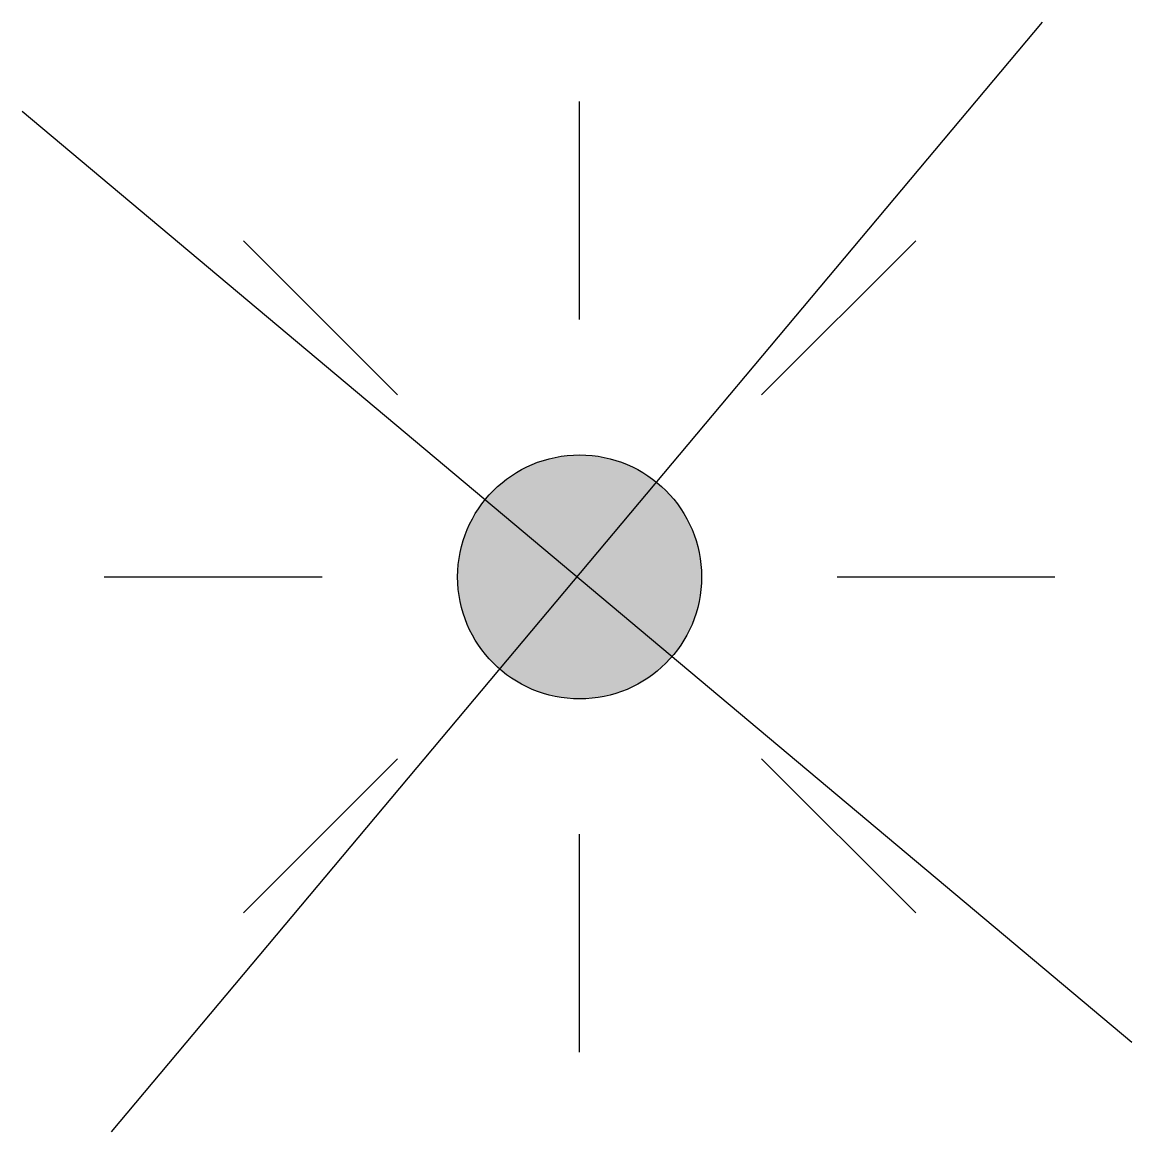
# Model space of a CAD drawing. Extents: x -0.7 to 0.7, y -0.7 to 0.7.
import ezdxf

# ---------------------------------------------------------------- set-up
doc = ezdxf.new("R2010")
doc.units = 0
doc.header["$LTSCALE"] = 0.2

msp = doc.modelspace()

# ---------------------------------------------------------------- hatches: boundary and pattern name
h = msp.add_hatch(color=256)
edge = h.paths.add_edge_path()
edge.add_arc((0.0033, 0.0001), 0.154, 0, 360)

# ---------------------------------------------------------------- linework, layer by layer
at = {"color": 0}
for p, q in [((-0.5876, -0.7003), (0.5876, 0.7003)), ((0.7003, -0.5876), (-0.7003, 0.5876))]:
    msp.add_line(p, q, dxfattribs=at)
for p, q in [((0.0033, 0.3251), (0.0033, 0.6001)), ((-0.4209, 0.4244), (-0.2264, 0.2299)), ((0.2331, 0.2299), (0.4276, 0.4244)), ((-0.5967, 0.0001), (-0.3216, 0.0001)), ((0.3283, 0.0001), (0.6033, 0.0001)), ((-0.4209, -0.4241), (-0.2264, -0.2296)), ((0.2331, -0.2296), (0.4276, -0.4241)), ((0.0033, -0.5999), (0.0033, -0.3248))]:
    msp.add_line(p, q)
msp.add_circle((0.0033, 0.0001), 0.154)

doc.saveas('drawing.dxf')
